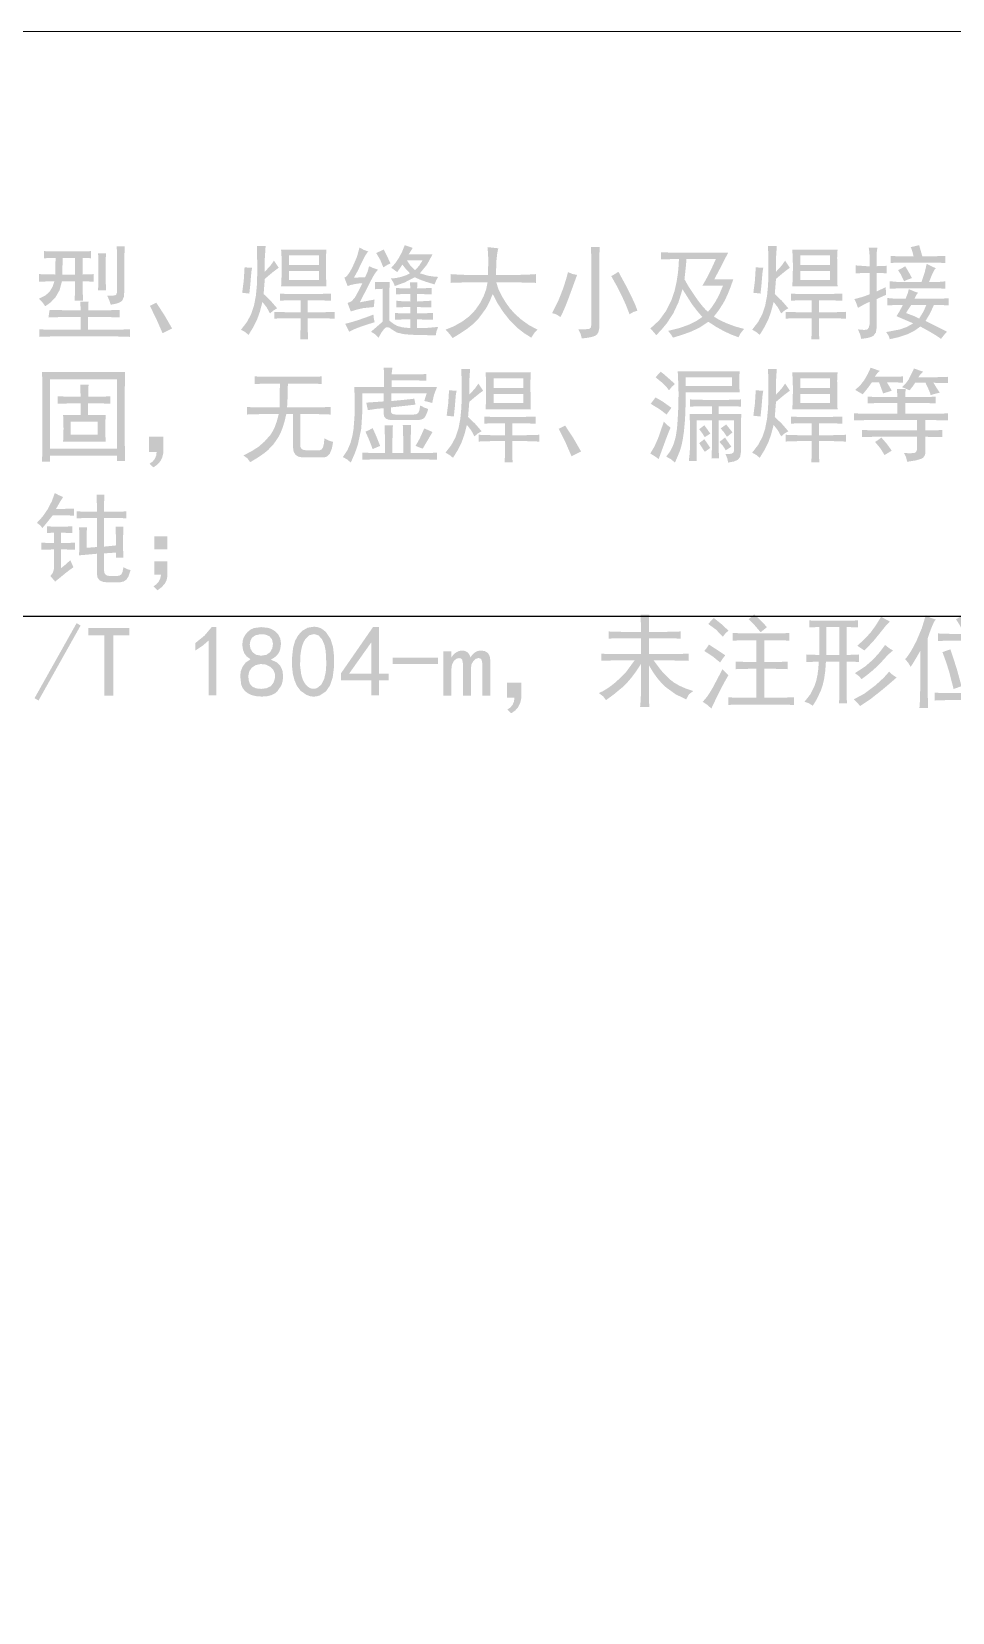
# Model space of a CAD drawing. Header units: millimetres. Extents: x 3 to 591, y 5 to 205.
# Drawn here: x 476.51 to 502.71, y 159.83 to 204.82 of the extents above; entities that cross this region are included whole.
import ezdxf

# ---------------------------------------------------------------- set-up
doc = ezdxf.new("R2010")
doc.units = ezdxf.units.MM
picture_1 = doc.add_image_def('image4.jpg', size_in_pixel=(888, 978))

msp = doc.modelspace()

# ---------------------------------------------------------------- hatches: boundary and pattern name
h = msp.add_hatch(color=7)
h.paths.add_polyline_path([(477.733419, 197.163345), (477.741618, 197.391892), (477.744443, 197.581166), (477.744443, 197.716765), (477.371822, 197.716765), (477.303953, 197.462448), (477.191023, 197.264768), (477.049705, 197.115113), (476.897225, 197.005146), (476.823569, 197.109257), (476.716427, 197.219569), (476.901153, 197.311415), (477.026761, 197.428479), (477.107307, 197.565387), (477.156848, 197.716765), (476.716427, 197.705741), (476.716427, 197.920163), (477.179448, 197.909139), (477.191023, 198.383735), (476.86305, 198.37216), (476.86305, 198.575558), (477.035374, 198.567152), (477.236223, 198.564534), (477.903193, 198.564534), (478.038723, 198.567152), (478.196991, 198.575558), (478.196991, 198.37216), (478.064217, 198.380842), (477.959969, 198.383735), (477.959969, 197.909139), (478.276366, 197.920163), (478.276366, 197.705741), (477.959969, 197.716765), (477.959969, 197.570142), (477.970993, 197.163345)])
h.paths.add_polyline_path([(477.903193, 196.892147), (477.900368, 196.999289), (477.892169, 197.140745), (478.129192, 197.140745), (478.120786, 196.999289), (478.118167, 196.892147), (478.603788, 196.892147), (478.818349, 196.894765), (479.010585, 196.903171), (479.010585, 196.688748), (478.603788, 196.699773), (478.118167, 196.699773), (478.118167, 196.338176), (478.931761, 196.338176), (479.304383, 196.3492), (479.304383, 196.134777), (478.942785, 196.145801), (477.111648, 196.145801), (476.908181, 196.143183), (476.727451, 196.134777), (476.727451, 196.3492), (476.908181, 196.341), (477.111648, 196.338176), (477.903193, 196.338176), (477.903193, 196.699773), (477.462221, 196.699773), (476.987625, 196.688748), (477.021249, 196.903171), (477.462221, 196.892147)])
h.paths.add_polyline_path([(479.157759, 198.711157), (479.146184, 198.315936), (479.146184, 197.445567), (479.136331, 197.273174), (479.083896, 197.162794), (479.036156, 197.126), (478.966557, 197.094994), (478.87515, 197.069776), (478.761987, 197.050346), (478.71975, 197.171475), (478.660563, 197.309968), (478.761117, 197.307066), (478.837021, 197.309899), (478.888224, 197.318417), (478.914673, 197.332568), (478.935757, 197.39203), (478.942785, 197.502342), (478.942785, 198.315936), (478.931761, 198.711157)])
h.paths.add_polyline_path([(478.626388, 198.507759), (478.617982, 198.352385), (478.615363, 198.157737), (478.615363, 197.807164), (478.626388, 197.457143), (478.40039, 197.457143), (478.411965, 197.807164), (478.411965, 198.157737), (478.409071, 198.352385), (478.40039, 198.507759)])
h.paths.add_polyline_path([(477.744443, 197.909139), (477.744443, 198.383735), (477.394422, 198.383735), (477.389357, 198.23098), (477.38574, 198.100962), (477.38357, 197.993682), (477.382846, 197.909139)])
h = msp.add_hatch(color=7)
h.paths.add_polyline_path([(483.609058, 197.570142), (483.614441, 197.655718), (483.619049, 197.766099), (483.622933, 197.901284), (483.626145, 198.061274), (483.624423, 198.373469), (483.609058, 198.620758), (484.897799, 198.620758), (484.886775, 198.39476), (484.887412, 198.127084), (484.889393, 197.900388), (484.892821, 197.714724), (484.897799, 197.570142)])
h.paths.add_polyline_path([(484.366979, 196.666149), (484.366979, 196.53055), (484.369597, 196.27892), (484.378003, 196.066978), (484.152005, 196.066978), (484.160686, 196.259145), (484.16358, 196.496374), (484.16358, 196.666149), (483.767808, 196.666149), (483.417235, 196.654573), (483.417235, 196.846947), (483.767808, 196.835372), (484.16358, 196.835372), (484.16358, 197.174369), (483.914982, 197.174369), (483.72247, 197.171544), (483.575434, 197.163345), (483.575434, 197.366743), (483.719576, 197.358062), (483.903407, 197.355168), (484.683376, 197.355168), (485.033398, 197.366743), (485.033398, 197.163345), (484.694401, 197.174369), (484.366979, 197.174369), (484.366979, 196.835372), (484.728576, 196.835372), (484.948511, 196.838266), (485.135373, 196.846947), (485.135373, 196.654573), (484.971317, 196.657467), (484.773776, 196.666149)])
h.paths.add_polyline_path([(483.541258, 198.100962), (483.465707, 198.047107), (483.374653, 197.976456), (483.268097, 197.888959), (483.146037, 197.784564), (483.111862, 197.355168), (483.315329, 197.157557), (483.496059, 196.948371), (483.388572, 196.883534), (483.29266, 196.801748), (483.199505, 196.973727), (483.078237, 197.129169), (483.006028, 196.850944), (482.925551, 196.626461), (482.822198, 196.418653), (482.682465, 196.191001), (482.583522, 196.27327), (482.468042, 196.338176), (482.635887, 196.555768), (482.755776, 196.779148), (482.837632, 197.023405), (482.891375, 197.304456), (482.921141, 197.616582), (482.931063, 197.954339), (482.928238, 198.327167), (482.920039, 198.722733), (483.168637, 198.722733), (483.146037, 198.37216), (483.146037, 197.987963), (483.306854, 198.163111), (483.405659, 198.30436)])
h.paths.add_polyline_path([(484.683376, 198.180337), (484.683376, 198.451535), (483.835607, 198.451535), (483.835607, 198.180337)])
h.paths.add_polyline_path([(484.683376, 197.75094), (484.683376, 198.010563), (483.835607, 198.010563), (483.835607, 197.75094)])
h.paths.add_polyline_path([(482.78444, 198.100962), (482.764458, 197.994991), (482.750264, 197.835276), (482.733246, 197.624781), (482.705065, 197.366743), (482.501666, 197.389343), (482.546728, 197.739571), (482.569466, 198.112537)])
h = msp.add_hatch(color=7)
h.paths.add_polyline_path([(486.689091, 196.598349), (486.801883, 196.508983), (486.915089, 196.445662), (487.064606, 196.404597), (487.28771, 196.383375), (487.28771, 196.631973), (487.047656, 196.629148), (486.847289, 196.620949), (486.847289, 196.812772), (487.047656, 196.804366), (487.28771, 196.801748), (487.28771, 196.982546), (487.07563, 196.979652), (486.892489, 196.970971), (486.892489, 197.163345), (487.07563, 197.146257), (487.28771, 197.140745), (487.28771, 197.355168), (487.067362, 197.352343), (486.880914, 197.344143), (486.880914, 197.524942), (487.067362, 197.51626), (487.28771, 197.513366), (487.276686, 197.683141), (487.491109, 197.683141), (487.480085, 197.513366), (487.897906, 197.524942), (487.897906, 197.344143), (487.480085, 197.355168), (487.480085, 197.140745), (487.886881, 197.163345), (487.886881, 196.970971), (487.480085, 196.982546), (487.480085, 196.801748), (487.932081, 196.812772), (487.932081, 196.620949), (487.480085, 196.631973), (487.480085, 196.383375), (487.79345, 196.391781), (488.078704, 196.417551), (488.033643, 196.296076), (488.010905, 196.179977), (487.530796, 196.185489), (487.297632, 196.195411), (487.084312, 196.213601), (486.900482, 196.259145), (486.756339, 196.349751), (486.696722, 196.392953), (486.641962, 196.410109), (486.592163, 196.401221), (486.547428, 196.366287), (486.46385, 196.254942), (486.383166, 196.112177), (486.278642, 196.211051), (486.168743, 196.2814), (486.496165, 196.564174), (486.496165, 197.502342), (486.281743, 197.490767), (486.281743, 197.694165), (486.700115, 197.694165), (486.689091, 197.377768)])
h.paths.add_polyline_path([(486.915089, 197.976939), (486.745315, 198.100962), (486.862586, 198.235183), (486.965801, 198.389248), (487.054684, 198.560055), (487.129512, 198.745333), (487.35551, 198.665958), (487.242511, 198.485159), (487.920506, 198.485159), (487.762307, 198.191361), (487.558908, 197.942763), (487.790419, 197.874964), (487.916165, 197.855051), (488.078704, 197.84134), (488.025099, 197.747909), (487.977281, 197.626366), (487.739707, 197.699677), (487.590052, 197.751905), (487.412285, 197.829764), (487.124, 197.68259), (486.847289, 197.581166), (486.796371, 197.696921), (486.73429, 197.79614), (486.885117, 197.80868), (487.044625, 197.846852), (487.184633, 197.896048), (487.276686, 197.942763), (487.155143, 198.072643), (487.061712, 198.191361)])
h.paths.add_polyline_path([(485.411374, 197.81874), (485.459958, 197.84686), (485.515622, 197.908932), (485.578418, 198.005007), (485.648396, 198.135137), (485.770008, 198.417497), (485.84077, 198.677533), (485.965069, 198.609458), (486.089368, 198.564534), (486.047614, 198.514218), (486.001725, 198.442715), (485.951702, 198.350128), (485.897546, 198.236561), (485.787165, 198.0076), (485.682572, 197.81874), (485.869089, 197.826939), (485.998969, 197.829764), (486.072212, 197.993544), (486.111968, 198.146162), (486.222005, 198.098137), (486.372142, 198.044738), (486.335365, 198.01145), (486.292905, 197.957026), (486.244863, 197.881415), (486.191343, 197.784564), (486.127678, 197.662298), (486.049957, 197.510473), (485.958179, 197.329088), (485.852346, 197.118145), (485.899492, 197.127128), (485.984775, 197.143294), (486.108299, 197.166592), (486.270167, 197.196969), (486.247567, 196.982546), (485.953769, 196.953883), (485.784133, 196.915849), (485.592172, 196.857972), (485.501773, 197.095545), (485.62304, 197.154525), (485.716196, 197.264768), (485.806802, 197.431442), (485.920145, 197.660541), (485.828023, 197.654822), (485.710684, 197.637941), (485.593619, 197.612241), (485.501773, 197.581166)])
h.paths.add_polyline_path([(486.270167, 196.553149), (485.874394, 196.422511), (485.685052, 196.350509), (485.546973, 196.2814), (485.433973, 196.50795), (485.603403, 196.54998), (485.795571, 196.609373), (486.007375, 196.682685), (486.236543, 196.767572), (486.250254, 196.646098)])
h.paths.add_polyline_path([(486.530341, 198.620758), (486.593265, 198.494357), (486.646371, 198.386354), (486.689556, 198.296747), (486.722715, 198.225537), (486.626321, 198.179992), (486.518765, 198.112537), (486.434016, 198.32131), (486.315367, 198.519334)])
h.paths.add_polyline_path([(487.423309, 198.033162), (487.539065, 198.16008), (487.638283, 198.315936), (487.186287, 198.315936), (487.279373, 198.177443)])
h = msp.add_hatch(color=7)
h.dxf.hatch_style = 2
h.paths.add_polyline_path([(489.496823, 197.897564), (489.501483, 198.079034), (489.50392, 198.228155), (489.504187, 198.344823), (489.502335, 198.428935), (489.485799, 198.688557), (489.790621, 198.654933), (489.760924, 198.516372), (489.739909, 198.32696), (489.722821, 197.897564), (490.299393, 197.897564), (490.592846, 197.903076), (490.864388, 197.920163), (490.864388, 197.671565), (490.400816, 197.683141), (489.734397, 197.683141), (489.79634, 197.489251), (489.892596, 197.29288), (490.006697, 197.106501), (490.124106, 196.942859), (490.265079, 196.785762), (490.451528, 196.620398), (490.670636, 196.465024), (490.909588, 196.338176), (490.818982, 196.247914), (490.728789, 196.112177), (490.5267, 196.239439), (490.327505, 196.394399), (490.129412, 196.59077), (489.931732, 196.840884), (489.758099, 197.107948), (489.632422, 197.355168), (489.538922, 197.127722), (489.440048, 196.942859), (489.219562, 196.643549), (489.083825, 196.507674), (488.914189, 196.3718), (488.714924, 196.236201), (488.490855, 196.100602), (488.39453, 196.227864), (488.287457, 196.338176), (488.522964, 196.434225), (488.75599, 196.564174), (488.966416, 196.720995), (489.134675, 196.897659), (489.267518, 197.088173), (489.372249, 197.287368), (489.445767, 197.487942), (489.485799, 197.683141), (488.863477, 197.683141), (488.62046, 197.680247), (488.43408, 197.671565), (488.43408, 197.920163), (488.62046, 197.908863), (488.863477, 197.897564)])
h = msp.add_hatch(color=7)
h.paths.add_polyline_path([(492.677729, 198.688557), (492.669322, 198.501971), (492.666704, 198.259161), (492.666704, 196.44015), (492.65959, 196.342585), (492.638317, 196.264864), (492.602987, 196.206986), (492.553705, 196.168952), (492.487154, 196.142907), (492.400812, 196.120997), (492.294729, 196.10322), (492.168957, 196.089577), (492.132025, 196.222282), (492.066982, 196.3492), (492.17943, 196.349923), (492.268727, 196.352094), (492.334873, 196.355711), (492.377867, 196.360775), (492.424996, 196.400463), (492.440706, 196.496374), (492.440706, 198.259161), (492.42913, 198.688557)])
h.paths.add_polyline_path([(492.033358, 197.897564), (491.922839, 197.593706), (491.795784, 197.247681), (491.730069, 197.075719), (491.668591, 196.927011), (491.611454, 196.801661), (491.558761, 196.699773), (491.442662, 196.773015), (491.321188, 196.812772), (491.493511, 197.150253), (491.626561, 197.485254), (491.677919, 197.640913), (491.71951, 197.774711), (491.751282, 197.886703), (491.773184, 197.976939), (491.905958, 197.923195)])
h.paths.add_polyline_path([(493.2091, 197.987963), (493.412292, 197.613627), (493.570422, 197.304249), (493.68349, 197.05988), (493.751496, 196.880571), (493.63829, 196.843709), (493.525498, 196.779148), (493.429164, 197.028952), (493.310455, 197.293018), (493.169318, 197.571347), (493.005702, 197.863939), (493.101613, 197.917269)])
h = msp.add_hatch(color=7)
h.paths.add_polyline_path([(496.33323, 198.530359), (496.255509, 198.382082), (496.157944, 198.185849), (495.938009, 197.77354), (496.480405, 197.77354), (496.402881, 197.556818), (496.329027, 197.370533), (496.25879, 197.214737), (496.192119, 197.089482), (496.060516, 196.884912), (495.926433, 196.711348), (496.080222, 196.617848), (496.293543, 196.518974), (496.537938, 196.428506), (496.785227, 196.360775), (496.683596, 196.23372), (496.627028, 196.123202), (496.416489, 196.201638), (496.203212, 196.301313), (495.987144, 196.422176), (495.768234, 196.564174), (495.529352, 196.404528), (495.287575, 196.287464), (495.034636, 196.195686), (494.762267, 196.112177), (494.716791, 196.188245), (494.626668, 196.304), (494.928665, 196.379637), (495.191388, 196.470881), (495.414837, 196.577627), (495.599011, 196.699773), (495.443431, 196.879193), (495.293638, 197.078458), (495.033465, 197.490767), (494.920465, 197.123657), (494.767779, 196.795684), (494.580917, 196.513462), (494.456824, 196.364909), (494.28767, 196.179977), (494.216632, 196.267689), (494.117896, 196.372351), (494.372213, 196.606411), (494.569892, 196.880571), (494.714104, 197.167134), (494.807466, 197.440055), (494.865344, 197.699746), (494.903378, 197.948275), (494.924462, 198.170002), (494.93149, 198.34956), (494.795891, 198.34956), (494.423269, 198.338536), (494.423269, 198.541934), (494.795891, 198.530359)])
h.paths.add_polyline_path([(495.089688, 197.77354), (495.219844, 197.544579), (495.406637, 197.264768), (495.509163, 197.124217), (495.601767, 197.007695), (495.68445, 196.915255), (495.75721, 196.846947), (495.861321, 196.969317), (495.971633, 197.134682), (496.0816, 197.342628), (496.186607, 197.592741), (495.599011, 197.592741), (495.680522, 197.729581), (495.768234, 197.892051), (495.86704, 198.093934), (495.983208, 198.34956), (495.146464, 198.34956), (495.138523, 198.245682), (495.126344, 198.115087), (495.110032, 197.957724)])
h = msp.add_hatch(color=7)
h.paths.add_polyline_path([(498.157595, 197.570142), (498.162978, 197.655718), (498.167585, 197.766099), (498.17147, 197.901284), (498.174682, 198.061274), (498.17296, 198.373469), (498.157595, 198.620758), (499.446336, 198.620758), (499.435312, 198.39476), (499.435949, 198.127084), (499.43793, 197.900388), (499.441358, 197.714724), (499.446336, 197.570142)])
h.paths.add_polyline_path([(498.915516, 196.666149), (498.915516, 196.53055), (498.918134, 196.27892), (498.92654, 196.066978), (498.700542, 196.066978), (498.709223, 196.259145), (498.712117, 196.496374), (498.712117, 196.666149), (498.316345, 196.666149), (497.965772, 196.654573), (497.965772, 196.846947), (498.316345, 196.835372), (498.712117, 196.835372), (498.712117, 197.174369), (498.463519, 197.174369), (498.271007, 197.171544), (498.123971, 197.163345), (498.123971, 197.366743), (498.268113, 197.358062), (498.451944, 197.355168), (499.231913, 197.355168), (499.581935, 197.366743), (499.581935, 197.163345), (499.242938, 197.174369), (498.915516, 197.174369), (498.915516, 196.835372), (499.277113, 196.835372), (499.497048, 196.838266), (499.68391, 196.846947), (499.68391, 196.654573), (499.519854, 196.657467), (499.322313, 196.666149)])
h.paths.add_polyline_path([(498.089795, 198.100962), (498.014244, 198.047107), (497.92319, 197.976456), (497.816634, 197.888959), (497.694574, 197.784564), (497.660398, 197.355168), (497.863866, 197.157557), (498.044596, 196.948371), (497.937109, 196.883534), (497.841197, 196.801748), (497.748042, 196.973727), (497.626774, 197.129169), (497.554565, 196.850944), (497.474088, 196.626461), (497.370735, 196.418653), (497.231002, 196.191001), (497.132059, 196.27327), (497.016579, 196.338176), (497.184424, 196.555768), (497.304313, 196.779148), (497.386169, 197.023405), (497.439912, 197.304456), (497.469678, 197.616582), (497.4796, 197.954339), (497.476775, 198.327167), (497.468576, 198.722733), (497.717174, 198.722733), (497.694574, 198.37216), (497.694574, 197.987963), (497.855391, 198.163111), (497.954196, 198.30436)])
h.paths.add_polyline_path([(499.231913, 198.180337), (499.231913, 198.451535), (498.384144, 198.451535), (498.384144, 198.180337)])
h.paths.add_polyline_path([(499.231913, 197.75094), (499.231913, 198.010563), (498.384144, 198.010563), (498.384144, 197.75094)])
h.paths.add_polyline_path([(497.332977, 198.100962), (497.312995, 197.994991), (497.298801, 197.835276), (497.281782, 197.624781), (497.253602, 197.366743), (497.050203, 197.389343), (497.095265, 197.739571), (497.118003, 198.112537)])
h = msp.add_hatch(color=7)
h.paths.add_polyline_path([(501.734824, 197.389343), (501.692105, 197.329674), (501.632849, 197.219569), (502.356043, 197.219569), (502.519823, 197.22825), (502.604641, 197.231144), (502.604641, 197.027746), (502.508592, 197.035945), (502.378643, 197.03877), (502.18682, 197.03877), (502.076302, 196.795822), (501.949246, 196.586774), (502.277082, 196.425612), (502.559442, 196.2814), (502.536179, 196.256286), (502.500255, 196.214014), (502.451619, 196.154586), (502.390219, 196.078002), (502.285617, 196.150762), (502.152852, 196.233445), (501.991871, 196.326049), (501.802623, 196.428575), (501.631402, 196.305723), (501.434963, 196.208089), (501.204624, 196.130505), (500.931703, 196.066978), (500.900628, 196.163302), (500.830279, 196.270376), (501.214477, 196.344239), (501.412432, 196.41321), (501.599225, 196.518974), (501.531115, 196.54843), (501.429313, 196.592148), (501.293817, 196.650129), (501.124628, 196.722373), (501.203659, 196.852253), (501.305427, 197.03877), (501.124628, 197.03877), (500.968634, 197.035945), (500.863904, 197.027746), (500.863904, 197.242169), (500.954303, 197.230869), (501.112502, 197.219569), (501.384251, 197.219569), (501.4464, 197.38328), (501.47465, 197.490767), (501.635743, 197.425792)])
h.paths.add_polyline_path([(500.355683, 198.146162), (500.355683, 198.485159), (500.349964, 198.567083), (500.333083, 198.677533), (500.581681, 198.677533), (500.564594, 198.567083), (500.559082, 198.485159), (500.559082, 198.146162), (500.68593, 198.149055), (500.841304, 198.157737), (500.841304, 197.942763), (500.68593, 197.951445), (500.559082, 197.954339), (500.559082, 197.422967), (500.652099, 197.470992), (500.818704, 197.547542), (500.821598, 197.420211), (500.830279, 197.332568), (500.660781, 197.256087), (500.559082, 197.208544), (500.559082, 196.394951), (500.536413, 196.258938), (500.468682, 196.168401), (500.412665, 196.137378), (500.335564, 196.112039), (500.237379, 196.092282), (500.118109, 196.078002), (500.095441, 196.185489), (500.02771, 196.3492), (500.129306, 196.336806), (500.208371, 196.332732), (500.264905, 196.33703), (500.298908, 196.349751), (500.335564, 196.400187), (500.355683, 196.48535), (500.355683, 197.129169), (500.301104, 197.105906), (500.228283, 197.069983), (500.137169, 197.021347), (500.02771, 196.959946), (499.974104, 197.10657), (499.926286, 197.208544), (500.174678, 197.276344), (500.355683, 197.344143), (500.355683, 197.954339), (500.276308, 197.954339), (499.959911, 197.942763), (499.959911, 198.168761), (500.276308, 198.146162)])
h.paths.add_polyline_path([(501.983422, 198.213961), (502.144239, 198.132106), (502.243044, 198.089938), (502.20563, 198.043834), (502.161189, 197.962538), (502.109719, 197.845999), (502.051221, 197.694165), (502.27722, 197.694165), (502.426737, 197.705465), (502.514242, 197.716765), (502.514242, 197.502342), (502.421087, 197.510541), (502.299819, 197.513366), (501.192428, 197.513366), (501.087077, 197.510541), (500.931703, 197.502342), (500.931703, 197.716765), (501.075984, 197.705465), (501.169828, 197.694165), (501.836247, 197.694165), (501.929265, 197.976594)])
h.paths.add_polyline_path([(501.610249, 198.428935), (501.567737, 198.589752), (501.531425, 198.688557), (501.669574, 198.719632), (501.768448, 198.745333), (501.858847, 198.428935), (502.243044, 198.428935), (502.389805, 198.437134), (502.514242, 198.439959), (502.514242, 198.236561), (502.25462, 198.248136), (501.260227, 198.248136), (501.092796, 198.245243), (500.954303, 198.236561), (500.954303, 198.439959), (501.078602, 198.431553), (501.226052, 198.428935)])
h.paths.add_polyline_path([(501.395826, 196.812772), (501.618724, 196.727885), (501.768448, 196.654573), (501.892885, 196.85804), (501.971846, 197.03877), (501.54245, 197.03877), (501.454875, 196.908821)])
h.paths.add_polyline_path([(501.373227, 198.146162), (501.488982, 197.948138), (501.565049, 197.807164), (501.417944, 197.756384), (501.339051, 197.716765), (501.251339, 197.903282), (501.169828, 198.033162), (501.282689, 198.089662)])
h = msp.add_hatch(color=7)
h.dxf.hatch_style = 2
h.paths.add_polyline_path([(480.23633, 196.236201), (480.055324, 196.65161), (479.874732, 197.01617), (480.055531, 197.10657), (480.281322, 196.764678), (480.507527, 196.372351)])
h = msp.add_hatch(color=7)
h.paths.add_polyline_path([(479.168784, 195.132715), (479.157759, 194.488344), (479.157759, 193.279529), (479.168784, 192.600983), (478.942785, 192.600983), (478.942785, 192.748158), (477.032824, 192.748158), (477.032824, 192.578383), (476.806826, 192.578383), (476.81785, 193.290553), (476.81785, 194.488344), (476.806826, 195.132715)])
h.paths.add_polyline_path([(478.942785, 192.951556), (478.942785, 194.929316), (477.032824, 194.929316), (477.032824, 192.951556)])
h.paths.add_polyline_path([(478.750962, 194.228722), (478.689244, 194.233467), (478.606544, 194.236921), (478.502761, 194.239031), (478.37779, 194.239746), (478.118167, 194.239746), (478.118167, 193.912324), (478.615363, 193.912324), (478.603788, 193.528127), (478.615363, 193.154955), (477.405446, 193.154955), (477.417021, 193.516552), (477.405446, 193.912324), (477.903193, 193.912324), (477.903193, 194.239746), (477.608844, 194.239746), (477.467527, 194.236921), (477.247247, 194.228722), (477.247247, 194.443145), (477.467527, 194.434739), (477.608844, 194.43212), (477.903193, 194.43212), (477.892169, 194.771118), (478.129192, 194.771118), (478.120786, 194.590043), (478.118167, 194.43212), (478.366765, 194.43212), (478.575607, 194.434739), (478.750962, 194.443145)])
h.paths.add_polyline_path([(478.389365, 193.347329), (478.389365, 193.71995), (477.62042, 193.71995), (477.62042, 193.347329)])
h = msp.add_hatch(color=7)
h.dxf.hatch_style = 2
h.paths.add_polyline_path([(484.332803, 194.997116), (484.558871, 194.999734), (484.7622, 195.00814), (484.7622, 194.793718), (484.570033, 194.801917), (484.332803, 194.804742), (483.801983, 194.804742), (483.796264, 194.448795), (483.779383, 194.126747), (484.649201, 194.126747), (485.022374, 194.138323), (485.022374, 193.923349), (484.660776, 193.934924), (484.152005, 193.934924), (484.152005, 193.053531), (484.162564, 192.989142), (484.194311, 192.94315), (484.247348, 192.915555), (484.321779, 192.906356), (484.705976, 192.906356), (484.76096, 192.927544), (484.801888, 192.991106), (484.828759, 193.097042), (484.841575, 193.245354), (484.960086, 193.18596), (485.090173, 193.14393), (485.052544, 192.951082), (484.996673, 192.81327), (484.922509, 192.730545), (484.83, 192.702958), (484.20878, 192.702958), (484.094877, 192.725609), (484.013581, 192.782057), (483.964841, 192.872405), (483.948606, 192.996756), (483.948606, 193.934924), (483.756783, 193.934924), (483.708914, 193.733076), (483.656187, 193.557479), (483.598499, 193.408135), (483.535746, 193.285041), (483.395531, 193.081298), (483.235885, 192.911869), (483.140585, 192.833234), (483.024149, 192.749536), (482.886526, 192.660876), (482.727665, 192.567359), (482.651597, 192.677326), (482.535842, 192.759182), (482.781477, 192.885066), (482.976263, 193.013843), (483.141558, 193.159295), (483.298172, 193.335753), (483.370416, 193.445187), (483.435012, 193.581595), (483.491959, 193.744875), (483.541258, 193.934924), (483.044062, 193.934924), (482.800976, 193.93203), (482.637265, 193.923349), (482.637265, 194.138323), (482.800976, 194.129641), (483.044062, 194.126747), (483.563858, 194.126747), (483.575434, 194.804742), (483.27006, 194.804742), (482.852239, 194.793718), (482.852239, 195.00814), (483.27006, 194.997116)])
h = msp.add_hatch(color=7)
h.paths.add_polyline_path([(486.77949, 195.256738), (486.762402, 195.146771), (486.75689, 195.064915), (487.37811, 195.064915), (487.54754, 195.067534), (487.739707, 195.07594), (487.739707, 194.884117), (487.54754, 194.892316), (487.37811, 194.895141), (486.75689, 194.895141), (486.75689, 194.703318), (488.04508, 194.703318), (487.960193, 194.482832), (487.909481, 194.251322), (487.785113, 194.287702), (487.683483, 194.307546), (487.751282, 194.52252), (486.745315, 194.52252), (486.745315, 194.307546), (486.968565, 194.328526), (487.15218, 194.34682), (487.296211, 194.362426), (487.40071, 194.375345), (487.434885, 194.206122), (487.318828, 194.192479), (487.163342, 194.174703), (486.968479, 194.152792), (486.73429, 194.126747), (486.73429, 194.025323), (486.742765, 193.980554), (486.76819, 193.948705), (486.810565, 193.92967), (486.869889, 193.923349), (487.37811, 193.923349), (487.455762, 193.93327), (487.508197, 193.963036), (487.543474, 194.037932), (487.570484, 194.183522), (487.677489, 194.12406), (487.796482, 194.081547), (487.762178, 193.975292), (487.727098, 193.89379), (487.691295, 193.836989), (487.65482, 193.804837), (487.577098, 193.775072), (487.491109, 193.76515), (486.77949, 193.76515), (486.670332, 193.775709), (486.59249, 193.807456), (486.545861, 193.860493), (486.530341, 193.934924), (486.530341, 194.104147), (486.315504, 194.084303), (486.078344, 194.047923), (486.033144, 194.262346), (486.530341, 194.296521), (486.530341, 194.52252), (485.920145, 194.52252), (485.920145, 193.991148), (485.891482, 193.528127), (485.795571, 193.070067), (485.710821, 192.825741), (485.592172, 192.555784), (485.496123, 192.640671), (485.366174, 192.713982), (485.493505, 192.902291), (485.581148, 193.104243), (485.63751, 193.310122), (485.671547, 193.51104), (485.699659, 193.889724), (485.705171, 194.273922), (485.694147, 194.703318), (486.541365, 194.703318), (486.541365, 194.895141), (486.53854, 195.064571), (486.530341, 195.256738)])
h.paths.add_polyline_path([(486.790514, 193.618527), (486.77949, 193.245354), (486.77949, 192.826981), (487.084312, 192.826981), (487.084312, 193.279529), (487.073288, 193.629551), (487.31031, 193.629551), (487.299286, 193.279529), (487.299286, 192.826981), (487.671907, 192.826981), (487.844231, 192.829875), (488.04508, 192.838557), (488.04508, 192.635159), (487.844231, 192.643565), (487.671907, 192.646183), (486.326942, 192.646183), (486.111968, 192.643565), (485.920145, 192.635159), (485.920145, 192.838557), (486.326942, 192.826981), (486.563965, 192.826981), (486.563965, 193.290553), (486.55294, 193.618527)])
h.paths.add_polyline_path([(487.920506, 193.426152), (487.838237, 193.290485), (487.773331, 193.177554), (487.638283, 192.951556), (487.434885, 193.030931), (487.512262, 193.161983), (487.564421, 193.262441), (487.61403, 193.3711), (487.683483, 193.528127)])
h.paths.add_polyline_path([(486.213943, 193.539152), (486.276024, 193.402175), (486.326942, 193.285041), (486.37476, 193.167701), (486.428366, 193.030931), (486.213943, 192.940532), (486.172671, 193.051808), (486.14008, 193.137867), (486.121391, 193.184178), (486.093503, 193.249557), (486.056519, 193.334056), (486.010545, 193.437728), (486.123406, 193.485546)])
h = msp.add_hatch(color=7)
h.paths.add_polyline_path([(489.428473, 194.070523), (489.433855, 194.156099), (489.438463, 194.26648), (489.442348, 194.401666), (489.44556, 194.561656), (489.443838, 194.87385), (489.428473, 195.121139), (490.717214, 195.121139), (490.70619, 194.895141), (490.706827, 194.627466), (490.708808, 194.40077), (490.712236, 194.215105), (490.717214, 194.070523)])
h.paths.add_polyline_path([(490.186394, 193.16653), (490.186394, 193.030931), (490.189012, 192.779301), (490.197418, 192.567359), (489.97142, 192.567359), (489.980101, 192.759526), (489.982995, 192.996756), (489.982995, 193.16653), (489.587223, 193.16653), (489.23665, 193.154955), (489.23665, 193.347329), (489.587223, 193.335753), (489.982995, 193.335753), (489.982995, 193.674751), (489.734397, 193.674751), (489.541885, 193.671926), (489.394848, 193.663726), (489.394848, 193.867125), (489.538991, 193.858443), (489.722821, 193.855549), (490.502791, 193.855549), (490.852813, 193.867125), (490.852813, 193.663726), (490.513815, 193.674751), (490.186394, 193.674751), (490.186394, 193.335753), (490.547991, 193.335753), (490.767926, 193.338647), (490.954788, 193.347329), (490.954788, 193.154955), (490.790732, 193.157848), (490.59319, 193.16653)])
h.paths.add_polyline_path([(489.360673, 194.601343), (489.285122, 194.547488), (489.194068, 194.476838), (489.087511, 194.389341), (488.965452, 194.284946), (488.931276, 193.855549), (489.134744, 193.657938), (489.315473, 193.448752), (489.207986, 193.383916), (489.112075, 193.302129), (489.01892, 193.474108), (488.897652, 193.629551), (488.825443, 193.351325), (488.744966, 193.126843), (488.641613, 192.919034), (488.50188, 192.691382), (488.402936, 192.773651), (488.287457, 192.838557), (488.455302, 193.056149), (488.575191, 193.279529), (488.657047, 193.523786), (488.71079, 193.804837), (488.740556, 194.116963), (488.750478, 194.45472), (488.747653, 194.827548), (488.739453, 195.223114), (488.988052, 195.223114), (488.965452, 194.872541), (488.965452, 194.488344), (489.126269, 194.663493), (489.225074, 194.804742)])
h.paths.add_polyline_path([(490.502791, 194.680718), (490.502791, 194.951916), (489.655022, 194.951916), (489.655022, 194.680718)])
h.paths.add_polyline_path([(490.502791, 194.251322), (490.502791, 194.510944), (489.655022, 194.510944), (489.655022, 194.251322)])
h.paths.add_polyline_path([(488.603854, 194.601343), (488.583873, 194.495372), (488.569679, 194.335658), (488.55266, 194.125162), (488.524479, 193.867125), (488.321081, 193.889724), (488.366143, 194.239953), (488.38888, 194.612919)])
h = msp.add_hatch(color=7)
h.paths.add_polyline_path([(495.123864, 194.556144), (495.122426, 194.313893), (495.118145, 194.095672), (495.111074, 193.901533), (495.101264, 193.731526), (495.074254, 193.440415), (495.038977, 193.200154), (494.996464, 193.007918), (494.948577, 192.861157), (494.890562, 192.722733), (494.818491, 192.555784), (494.699773, 192.654933), (494.569892, 192.725558), (494.689851, 192.886788), (494.778803, 193.076131), (494.839643, 193.286557), (494.875266, 193.51104), (494.894765, 193.753781), (494.90889, 194.01926), (494.917572, 194.275093), (494.920465, 194.488344), (494.918881, 194.667765), (494.914402, 194.79923), (494.907374, 194.941926), (494.897866, 195.155315), (496.661203, 195.155315), (496.652522, 195.025159), (496.649628, 194.861517), (496.652522, 194.694568), (496.661203, 194.556144)])
h.paths.add_polyline_path([(495.858634, 192.680358), (495.870209, 192.951556), (495.870209, 193.754126), (495.440813, 193.754126), (495.440813, 192.600983), (495.214263, 192.600983), (495.239343, 192.830151), (495.247887, 193.041955), (495.247887, 193.561751), (495.236863, 193.934924), (495.870209, 193.934924), (495.870209, 194.160922), (495.621611, 194.160922), (495.247887, 194.149347), (495.247887, 194.352745), (495.621611, 194.341721), (496.33323, 194.341721), (496.497079, 194.344339), (496.694827, 194.352745), (496.694827, 194.149347), (496.50266, 194.158029), (496.33323, 194.160922), (496.062032, 194.160922), (496.062032, 193.934924), (496.706403, 193.934924), (496.694827, 193.584351), (496.694827, 192.849581), (496.673468, 192.716945), (496.60994, 192.635159), (496.498457, 192.587203), (496.33323, 192.555784), (496.307874, 192.680289), (496.254406, 192.804382), (496.367276, 192.799024), (496.446298, 192.816095), (496.491524, 192.855696), (496.503004, 192.917932), (496.503004, 193.754126), (496.062032, 193.754126), (496.062032, 192.963132), (496.073608, 192.680358)])
h.paths.add_polyline_path([(496.446229, 194.736942), (496.446229, 194.98554), (495.123864, 194.98554), (495.123864, 194.736942)])
h.paths.add_polyline_path([(494.694467, 193.550727), (494.672961, 193.504115), (494.643135, 193.432078), (494.604938, 193.334616), (494.558317, 193.21173), (494.35547, 192.657758), (494.250739, 192.731277), (494.117896, 192.815957), (494.235167, 193.013499), (494.338382, 193.245354), (494.502093, 193.71995), (494.600967, 193.621076)])
h.paths.add_polyline_path([(494.26507, 194.40952), (494.362291, 194.357017), (494.473981, 194.290458), (494.717067, 194.115723), (494.581468, 193.923349), (494.389094, 194.069972), (494.129471, 194.228722)])
h.paths.add_polyline_path([(494.411694, 195.143739), (494.500715, 195.0747), (494.60958, 194.980028), (494.818491, 194.793718), (494.730778, 194.71448), (494.649267, 194.612919), (494.579745, 194.705936), (494.485005, 194.804742), (494.26507, 194.98554), (494.346857, 195.070221)])
h.paths.add_polyline_path([(496.242831, 193.267954), (496.423629, 193.008331), (496.265431, 192.906356), (496.186193, 193.02783), (496.084632, 193.14393)])
h.paths.add_polyline_path([(496.277006, 193.641126), (496.457805, 193.415128), (496.299606, 193.290553), (496.209, 193.423396), (496.118807, 193.528127)])
h.paths.add_polyline_path([(495.655235, 193.222754), (495.82501, 192.974156), (495.666811, 192.861157), (495.508612, 193.109755)])
h.paths.add_polyline_path([(495.655235, 193.618527), (495.731441, 193.513796), (495.82501, 193.380953), (495.666811, 193.279529), (495.587505, 193.40369), (495.508612, 193.505527)])
h = msp.add_hatch(color=7)
h.paths.add_polyline_path([(498.157595, 194.070523), (498.162978, 194.156099), (498.167585, 194.26648), (498.17147, 194.401666), (498.174682, 194.561656), (498.17296, 194.87385), (498.157595, 195.121139), (499.446336, 195.121139), (499.435312, 194.895141), (499.435949, 194.627466), (499.43793, 194.40077), (499.441358, 194.215105), (499.446336, 194.070523)])
h.paths.add_polyline_path([(498.915516, 193.16653), (498.915516, 193.030931), (498.918134, 192.779301), (498.92654, 192.567359), (498.700542, 192.567359), (498.709223, 192.759526), (498.712117, 192.996756), (498.712117, 193.16653), (498.316345, 193.16653), (497.965772, 193.154955), (497.965772, 193.347329), (498.316345, 193.335753), (498.712117, 193.335753), (498.712117, 193.674751), (498.463519, 193.674751), (498.271007, 193.671926), (498.123971, 193.663726), (498.123971, 193.867125), (498.268113, 193.858443), (498.451944, 193.855549), (499.231913, 193.855549), (499.581935, 193.867125), (499.581935, 193.663726), (499.242938, 193.674751), (498.915516, 193.674751), (498.915516, 193.335753), (499.277113, 193.335753), (499.497048, 193.338647), (499.68391, 193.347329), (499.68391, 193.154955), (499.519854, 193.157848), (499.322313, 193.16653)])
h.paths.add_polyline_path([(498.089795, 194.601343), (498.014244, 194.547488), (497.92319, 194.476838), (497.816634, 194.389341), (497.694574, 194.284946), (497.660398, 193.855549), (497.863866, 193.657938), (498.044596, 193.448752), (497.937109, 193.383916), (497.841197, 193.302129), (497.748042, 193.474108), (497.626774, 193.629551), (497.554565, 193.351325), (497.474088, 193.126843), (497.370735, 192.919034), (497.231002, 192.691382), (497.132059, 192.773651), (497.016579, 192.838557), (497.184424, 193.056149), (497.304313, 193.279529), (497.386169, 193.523786), (497.439912, 193.804837), (497.469678, 194.116963), (497.4796, 194.45472), (497.476775, 194.827548), (497.468576, 195.223114), (497.717174, 195.223114), (497.694574, 194.872541), (497.694574, 194.488344), (497.855391, 194.663493), (497.954196, 194.804742)])
h.paths.add_polyline_path([(499.231913, 194.680718), (499.231913, 194.951916), (498.384144, 194.951916), (498.384144, 194.680718)])
h.paths.add_polyline_path([(499.231913, 194.251322), (499.231913, 194.510944), (498.384144, 194.510944), (498.384144, 194.251322)])
h.paths.add_polyline_path([(497.332977, 194.601343), (497.312995, 194.495372), (497.298801, 194.335658), (497.281782, 194.125162), (497.253602, 193.867125), (497.050203, 193.889724), (497.095265, 194.239953), (497.118003, 194.612919)])
h = msp.add_hatch(color=7)
h.paths.add_polyline_path([(501.147228, 194.420545), (501.144334, 194.516594), (501.135653, 194.646543), (501.384251, 194.646543), (501.375845, 194.516594), (501.373227, 194.420545), (501.847823, 194.420545), (502.030964, 194.423439), (502.243044, 194.43212), (502.243044, 194.239746), (502.039577, 194.248428), (501.858847, 194.251322), (501.373227, 194.251322), (501.373227, 193.945948), (502.18682, 193.945948), (502.378643, 193.948842), (502.593617, 193.957524), (502.593617, 193.754126), (502.18682, 193.76515), (501.949246, 193.76515), (501.949246, 193.471352), (502.209282, 193.474246), (502.423843, 193.482928), (502.423843, 193.279529), (501.949246, 193.290553), (501.949246, 192.917932), (501.946155, 192.825741), (501.925338, 192.752567), (501.886847, 192.69841), (501.830735, 192.66327), (501.665233, 192.616899), (501.42945, 192.578383), (501.395413, 192.70847), (501.339051, 192.826981), (501.505656, 192.821676), (501.621825, 192.827533), (501.661297, 192.841709), (501.689555, 192.872732), (501.706548, 192.920705), (501.712224, 192.985731), (501.712224, 193.290553), (500.524906, 193.290553), (500.355339, 193.287728), (500.140709, 193.279529), (500.140709, 193.482928), (500.570106, 193.471352), (501.712224, 193.471352), (501.712224, 193.76515), (500.310483, 193.76515), (500.137815, 193.762325), (499.914711, 193.754126), (499.914711, 193.957524), (500.137815, 193.948842), (500.310483, 193.945948), (501.147228, 193.945948), (501.147228, 194.251322), (500.694681, 194.251322), (500.516431, 194.248428), (500.298908, 194.239746), (500.298908, 194.43212), (500.43803, 194.427056), (500.550331, 194.423439), (500.635864, 194.421268), (500.694681, 194.420545)])
h.paths.add_polyline_path([(500.649481, 195.166339), (500.578787, 195.101365), (500.502306, 194.997116), (500.909103, 194.997116), (501.127109, 194.999734), (501.305427, 195.00814), (501.305427, 194.827342), (501.163696, 194.836023), (500.988478, 194.838917), (500.852879, 194.838917), (500.914891, 194.734186), (500.988478, 194.601343), (500.73988, 194.52252), (500.732766, 194.55064), (500.711493, 194.612712), (500.676163, 194.708787), (500.626881, 194.838917), (500.423483, 194.838917), (500.313033, 194.686368), (500.163309, 194.49992), (499.948886, 194.623943), (500.092753, 194.756648), (500.208509, 194.906717), (500.304489, 195.073253), (500.389307, 195.256738)])
h.paths.add_polyline_path([(501.49725, 194.612919), (501.282827, 194.703318), (501.387007, 194.804949), (501.47465, 194.929316), (501.621825, 195.234139), (501.881447, 195.143739), (501.802072, 195.06464), (501.745848, 194.98554), (502.20942, 194.98554), (502.262862, 194.986264), (502.344675, 194.988434), (502.454909, 194.992052), (502.593617, 194.997116), (502.593617, 194.816317), (502.175245, 194.827342), (502.282594, 194.655018), (502.356043, 194.545119), (502.211763, 194.510806), (502.096421, 194.47732), (502.078541, 194.537049), (502.048052, 194.61533), (502.004954, 194.712112), (501.949246, 194.827342), (501.655449, 194.827342), (501.587718, 194.728399)])
h.paths.add_polyline_path([(500.988478, 192.895332), (500.78508, 192.770757), (500.666017, 192.960031), (500.513882, 193.14393), (500.598287, 193.19726), (500.694681, 193.267954), (500.852535, 193.08433)])
h = msp.add_hatch(color=7)
h.dxf.hatch_style = 2
h.paths.add_polyline_path([(491.875159, 192.736582), (491.694154, 193.151992), (491.513562, 193.516552), (491.69436, 193.606951), (491.920152, 193.26506), (492.146357, 192.872732)])
h = msp.add_hatch(color=7)
h.dxf.hatch_style = 2
h.paths.add_polyline_path([(479.852132, 193.290553), (480.258929, 193.290553), (480.258929, 192.838557), (480.228234, 192.706369), (480.170873, 192.592577), (480.086847, 192.497182), (479.976156, 192.420185), (479.863157, 192.522159), (479.952144, 192.585825), (480.015706, 192.663546), (480.053843, 192.755323), (480.066555, 192.861157), (479.852132, 192.861157)])
h = msp.add_hatch(color=7)
h.paths.add_polyline_path([(478.366765, 191.1585), (478.366765, 191.316699), (478.363872, 191.44899), (478.35519, 191.644121), (478.581188, 191.644121), (478.572782, 191.443616), (478.570164, 191.316699), (478.570164, 191.1585), (478.942785, 191.1585), (479.092509, 191.161118), (479.202959, 191.169524), (479.202959, 190.966126), (479.100984, 190.974808), (478.954361, 190.977701), (478.570164, 190.977701), (478.570164, 190.164108), (478.909161, 190.197732), (478.909161, 190.42373), (478.897586, 190.729103), (479.123584, 190.729103), (479.118606, 190.653337), (479.115178, 190.550854), (479.113197, 190.421603), (479.11256, 190.265531), (479.113197, 190.112268), (479.115178, 189.991508), (479.118606, 189.903305), (479.123584, 189.84771), (478.909161, 189.84771), (478.909161, 189.994333), (478.570164, 189.971734), (478.570164, 189.486113), (478.580714, 189.41666), (478.612401, 189.36705), (478.665274, 189.337285), (478.739387, 189.327363), (478.931761, 189.327363), (479.002041, 189.337285), (479.055784, 189.36705), (479.095059, 189.439122), (479.123584, 189.576512), (479.242233, 189.516981), (479.326982, 189.497137), (479.267865, 189.320542), (479.202959, 189.220427), (479.123722, 189.170887), (479.02216, 189.146564), (478.671587, 189.146564), (478.53815, 189.161438), (478.442902, 189.206027), (478.385791, 189.280277), (478.366765, 189.384138), (478.366765, 189.960709), (477.857994, 189.91551), (477.866675, 190.09617), (477.869569, 190.322306), (477.866675, 190.550923), (477.857994, 190.717528), (478.083992, 190.717528), (478.072968, 190.457905), (478.072968, 190.129932), (478.366765, 190.152532), (478.366765, 190.977701), (478.129192, 190.977701), (477.942467, 190.974808), (477.789643, 190.966126), (477.789643, 191.169524), (477.942467, 191.161118), (478.129192, 191.1585)])
h.paths.add_polyline_path([(476.942425, 190.740128), (477.281423, 190.729103), (477.66562, 190.740128), (477.66562, 190.548305), (477.478895, 190.556504), (477.349222, 190.559329), (477.349222, 190.265531), (477.532363, 190.268425), (477.744443, 190.277107), (477.744443, 190.073708), (477.526989, 190.081908), (477.349222, 190.084733), (477.349222, 189.553912), (477.504251, 189.678074), (477.608844, 189.779911), (477.699244, 189.576512), (477.592997, 189.50258), (477.456158, 189.395162), (477.179448, 189.169164), (477.043849, 189.327363), (477.114473, 189.423757), (477.145824, 189.531313), (477.145824, 190.084733), (476.784226, 190.073708), (476.784226, 190.277107), (476.976187, 190.268425), (477.145824, 190.265531), (477.145824, 190.559329), (477.055286, 190.556504), (476.942425, 190.548305)])
h.paths.add_polyline_path([(476.81785, 190.694928), (476.75012, 190.771409), (476.659652, 190.842102), (476.820813, 191.017044), (476.965025, 191.226299), (477.083674, 191.454916), (477.168423, 191.68932), (477.272672, 191.632821), (477.405446, 191.576321), (477.309121, 191.423772), (477.202048, 191.237324), (477.360246, 191.237324), (477.498739, 191.240218), (477.710819, 191.248899), (477.710819, 191.045501), (477.504113, 191.0537), (477.360246, 191.056525), (477.111648, 191.056525), (476.93085, 190.830527)])
h = msp.add_hatch(color=7)
h.paths.add_polyline_path([(479.998756, 189.745735), (480.371928, 189.745735), (480.371928, 189.316339), (480.349914, 189.206983), (480.295447, 189.104603), (480.208528, 189.009148), (480.089155, 188.920566), (479.976156, 189.033565), (480.061525, 189.092485), (480.125811, 189.166753), (480.169012, 189.25642), (480.19113, 189.361538), (479.998756, 189.361538)])
h.paths.add_polyline_path([(479.998756, 190.457905), (480.371928, 190.457905), (480.371928, 190.084733), (479.998756, 190.084733)])
h = msp.add_hatch(color=7)
h.dxf.hatch_style = 2
h.paths.add_polyline_path([(493.85036, 187.737705), (493.84955, 187.895215), (493.84719, 188.028747), (493.843384, 188.138301), (493.838233, 188.223877), (494.087383, 188.223877), (494.082404, 188.142642), (494.078977, 188.034535), (494.076996, 187.899556), (494.076358, 187.737705), (494.573554, 187.737705), (494.980351, 187.749281), (494.980351, 187.545882), (494.573554, 187.556907), (494.076358, 187.556907), (494.076358, 187.10491), (494.742778, 187.10491), (495.20635, 187.116486), (495.20635, 186.913087), (494.754353, 186.924111), (494.211957, 186.924111), (494.425002, 186.640167), (494.65789, 186.398803), (494.79175, 186.294512), (494.95031, 186.202364), (495.133675, 186.122309), (495.341949, 186.054294), (495.217512, 185.960932), (495.13855, 185.81672), (494.842892, 185.957693), (494.567491, 186.155717), (494.437266, 186.279939), (494.312003, 186.426846), (494.1917, 186.596388), (494.076358, 186.788513), (494.076358, 185.997519), (494.087383, 185.601746), (493.827209, 185.601746), (493.844572, 185.791157), (493.85036, 185.997519), (493.85036, 186.822688), (493.71508, 186.615457), (493.581298, 186.435252), (493.449067, 186.282023), (493.318437, 186.155717), (493.072871, 185.952181), (492.855416, 185.79412), (492.781829, 185.895819), (492.652018, 185.997519), (492.754647, 186.042692), (492.870713, 186.110449), (493.000214, 186.20084), (493.143151, 186.313916), (493.424271, 186.590488), (493.66901, 186.924111), (493.104014, 186.924111), (492.883597, 186.921287), (492.719817, 186.913087), (492.719817, 187.116486), (492.905853, 187.107804), (493.126614, 187.10491), (493.85036, 187.10491), (493.85036, 187.556907), (493.375212, 187.556907), (493.129301, 187.554082), (492.93424, 187.545882), (492.93424, 187.749281), (493.123583, 187.740599), (493.352613, 187.737705)])
h = msp.add_hatch(color=7)
h.paths.add_polyline_path([(497.573661, 187.692506), (497.805103, 187.695399), (498.070857, 187.704081), (498.070857, 187.489107), (497.796352, 187.497789), (497.584685, 187.500683), (497.358687, 187.500683), (497.358687, 186.878912), (497.573661, 186.878912), (497.782503, 186.881806), (498.025658, 186.890487), (498.025658, 186.675513), (497.788291, 186.684195), (497.573661, 186.687089), (497.358687, 186.687089), (497.358687, 185.86192), (497.641461, 185.86192), (498.206456, 185.873495), (498.206456, 185.658521), (497.652485, 185.669546), (496.827867, 185.669546), (496.558874, 185.666927), (496.341144, 185.658521), (496.341144, 185.873495), (496.555704, 185.864814), (496.838891, 185.86192), (497.132689, 185.86192), (497.132689, 186.687089), (496.95189, 186.687089), (496.544542, 186.675513), (496.544542, 186.890487), (496.963466, 186.878912), (497.132689, 186.878912), (497.132689, 187.500683), (496.918266, 187.500683), (496.465718, 187.489107), (496.465718, 187.704081), (496.92929, 187.692506)])
h.paths.add_polyline_path([(496.341144, 186.50629), (496.209817, 186.27602), (496.064434, 185.992006), (495.994042, 185.848234), (495.935794, 185.727768), (495.889638, 185.630556), (495.855523, 185.556546), (495.736805, 185.661208), (495.606925, 185.748921), (495.671021, 185.815704), (495.739354, 185.902847), (495.812029, 186.010455), (495.889147, 186.13863), (496.171921, 186.675513)])
h.paths.add_polyline_path([(495.787724, 187.376108), (496.03329, 187.215222), (496.250744, 187.071286), (496.18012, 186.980749), (496.104121, 186.867888), (495.883497, 187.045654), (495.652125, 187.195309), (495.719924, 187.27434)])
h.paths.add_polyline_path([(495.923323, 188.133478), (496.163239, 187.94131), (496.341144, 187.771881), (496.250676, 187.689681), (496.182945, 187.602106), (495.982509, 187.805436), (495.765124, 187.963703)])
h.paths.add_polyline_path([(496.918266, 188.099302), (497.076465, 188.234901), (497.240107, 188.082421), (497.438062, 187.873304), (497.257264, 187.726681), (497.076189, 187.93821)])
h = msp.add_hatch(color=7)
h.paths.add_polyline_path([(499.612448, 188.054103), (499.852916, 188.056997), (500.031372, 188.065678), (500.031372, 187.86228), (499.887022, 187.870479), (499.703399, 187.873304), (499.703399, 187.08231), (499.909691, 187.085204), (500.053972, 187.093886), (500.053972, 186.878912), (499.915066, 186.887593), (499.703399, 186.890487), (499.703399, 186.087918), (499.706293, 185.867501), (499.714974, 185.703721), (499.488425, 185.703721), (499.496624, 185.876251), (499.499449, 186.076894), (499.499449, 186.890487), (499.115252, 186.890487), (499.097372, 186.63512), (499.066883, 186.411481), (499.023785, 186.219676), (498.968078, 186.059806), (498.849566, 185.809623), (498.742631, 185.635921), (498.620743, 185.709578), (498.505057, 185.748921), (498.66739, 185.95349), (498.793342, 186.206429), (498.841005, 186.353078), (498.876576, 186.516005), (498.900158, 186.695159), (498.911854, 186.890487), (498.561832, 186.878912), (498.561832, 187.093886), (498.731262, 187.085204), (498.923429, 187.08231), (498.923429, 187.873304), (498.756411, 187.870479), (498.640656, 187.86228), (498.640656, 188.065678), (498.696363, 188.060614), (498.773361, 188.056997), (498.871649, 188.054826), (498.991229, 188.054103)])
h.paths.add_polyline_path([(501.127188, 186.438491), (501.057847, 186.377091), (500.963132, 186.295382), (500.843097, 186.193312), (500.697791, 186.07083), (500.386906, 185.826297), (500.087596, 185.624346), (500.008359, 185.723634), (499.906797, 185.81672), (500.203213, 185.974919), (500.505417, 186.200917), (500.645262, 186.3237), (500.759734, 186.432427), (500.848885, 186.527099), (500.912765, 186.607714), (501.005714, 186.520002)])
h.paths.add_polyline_path([(499.499449, 187.08231), (499.499449, 187.873304), (499.126828, 187.873304), (499.126828, 187.08231)])
h.paths.add_polyline_path([(501.025764, 187.206885), (500.967887, 187.162348), (500.89678, 187.096573), (500.812444, 187.00961), (500.714879, 186.901512), (500.600054, 186.780787), (500.464765, 186.655876), (500.309012, 186.526728), (500.132796, 186.393291), (500.05094, 186.48059), (499.940973, 186.562514), (500.228983, 186.750134), (500.460769, 186.952223), (500.647217, 187.160101), (500.799766, 187.365084), (500.929508, 187.26304)])
h.paths.add_polyline_path([(500.935365, 188.031503), (500.809343, 187.900107), (500.658104, 187.709593), (500.464696, 187.473535), (500.212171, 187.206885), (500.008772, 187.342484), (500.228983, 187.545469), (500.392969, 187.72613), (500.53408, 187.921191), (500.686767, 188.167102), (500.77696, 188.116252)])
h = msp.add_hatch(color=7)
h.paths.add_polyline_path([(502.239934, 188.088278), (502.196017, 188.02525), (502.143678, 187.91561), (502.082966, 187.759461), (502.013935, 187.556907), (502.013935, 186.122093), (502.014573, 185.951664), (502.016554, 185.802526), (502.019981, 185.674679), (502.02496, 185.568122), (501.776361, 185.568122), (501.793242, 185.80542), (501.798961, 186.110518), (501.798961, 187.195309), (501.718449, 187.052674), (501.646412, 186.92983), (501.58285, 186.826727), (501.527763, 186.743313), (501.448664, 186.870644), (501.369565, 186.958287), (501.444823, 187.049969), (501.523491, 187.167129), (501.605674, 187.309816), (501.691474, 187.478083), (501.845401, 187.842298), (501.95716, 188.212302), (502.101441, 188.13582)])
h.paths.add_polyline_path([(503.709473, 187.229485), (503.68466, 187.182149), (503.655661, 187.107942), (503.622424, 187.006863), (503.584899, 186.878912), (503.54106, 186.717785), (503.48885, 186.517177), (503.428164, 186.277088), (503.358901, 185.997519), (503.743098, 185.997519), (503.923896, 186.000412), (504.036895, 186.009094), (504.036895, 185.782545), (503.912527, 185.791226), (503.743098, 185.79412), (502.590506, 185.79412), (502.460394, 185.793397), (502.352864, 185.791226), (502.267968, 185.787609), (502.205758, 185.782545), (502.205758, 186.009094), (502.347076, 186.000412), (502.567355, 185.997519), (503.121878, 185.997519), (503.194423, 186.265099), (503.265676, 186.57092), (503.335586, 186.914982), (503.4041, 187.297284), (503.570636, 187.257597)])
h.paths.add_polyline_path([(503.652698, 187.681481), (503.830603, 187.6841), (503.958072, 187.692506), (503.958072, 187.478083), (503.827778, 187.486282), (503.641674, 187.489107), (502.635706, 187.489107), (502.307733, 187.478083), (502.307733, 187.692506), (502.635706, 187.681481)])
h.paths.add_polyline_path([(502.658306, 187.240509), (502.839036, 186.689776), (502.974703, 186.189893), (502.850336, 186.147311), (502.748705, 186.110518), (502.618618, 186.619289), (502.534696, 186.878912), (502.431756, 187.161685)])
h.paths.add_polyline_path([(503.031479, 188.212302), (503.158465, 187.991953), (503.268501, 187.805505), (503.163839, 187.768642), (503.031479, 187.704081), (502.938048, 187.904586), (502.816505, 188.099302)])
h = msp.add_hatch(color=7)
h.dxf.hatch_style = 2
h.paths.add_polyline_path([(477.903193, 187.918504), (476.704851, 185.782545), (476.591852, 185.850344), (477.789643, 187.986303)])
h = msp.add_hatch(color=7)
h.dxf.hatch_style = 2
h.paths.add_polyline_path([(479.289696, 187.636282), (478.8377, 187.636282), (478.8377, 185.918695), (478.578077, 185.918695), (478.578077, 187.636282), (478.126081, 187.636282), (478.126081, 187.850704), (479.289696, 187.850704)])
h = msp.add_hatch(color=7)
h.dxf.hatch_style = 2
h.paths.add_polyline_path([(481.544009, 187.489107), (481.377335, 187.345102), (481.171387, 187.206885), (481.171387, 187.421308), (481.428116, 187.630356), (481.634408, 187.873304), (481.770007, 187.873304), (481.770007, 185.929719), (481.544009, 185.929719)])
h = msp.add_hatch(color=7)
h.paths.add_polyline_path([(482.445442, 186.48369), (482.462392, 186.617705), (482.513242, 186.748825), (482.603503, 186.866165), (482.73924, 186.958287), (482.626103, 187.041314), (482.558441, 187.133022), (482.522888, 187.236237), (482.507178, 187.353508), (482.512897, 187.469263), (482.541354, 187.568482), (482.590688, 187.655781), (482.659865, 187.737705), (482.743374, 187.804264), (482.835151, 187.845192), (483.044062, 187.873304), (483.247461, 187.850704), (483.340478, 187.815151), (483.439283, 187.754793), (483.526927, 187.665841), (483.586458, 187.545882), (483.607473, 187.398846), (483.580946, 187.229485), (483.545168, 187.143909), (483.489031, 187.068254), (483.412429, 187.002522), (483.31526, 186.946711), (483.479247, 186.874778), (483.587009, 186.771425), (483.64654, 186.639891), (483.666384, 186.483139), (483.653568, 186.33059), (483.615121, 186.211941), (483.501571, 186.042718), (483.428328, 185.981947), (483.332348, 185.935231), (483.210805, 185.905741), (483.06115, 185.896095), (482.908601, 185.905741), (482.778376, 185.935231), (482.669511, 185.984565), (482.58049, 186.053743), (482.514206, 186.140146), (482.473554, 186.240605)])
h.paths.add_polyline_path([(482.676953, 186.494715), (482.68529, 186.367453), (482.722152, 186.257141), (482.794017, 186.173976), (482.908463, 186.127605), (483.04668, 186.114859), (483.190685, 186.133118), (483.315122, 186.189686), (483.394084, 186.291316), (483.432118, 186.415615), (483.433771, 186.539914), (483.390087, 186.654292), (483.29266, 186.748825), (483.162849, 186.809459), (483.021462, 186.822137), (482.887104, 186.791062), (482.778376, 186.720713), (482.704927, 186.618876)])
h.paths.add_polyline_path([(482.71664, 187.376108), (482.736208, 187.265727), (482.795464, 187.161134), (482.897232, 187.084997), (483.044062, 187.05971), (483.192408, 187.084997), (483.298172, 187.161134), (483.360184, 187.272755), (483.377547, 187.40422), (483.349091, 187.527348), (483.275573, 187.613682), (483.162711, 187.661638), (483.01595, 187.669906), (482.876217, 187.64014), (482.78444, 187.573994), (482.73359, 187.481872)])
h = msp.add_hatch(color=7)
h.paths.add_polyline_path([(483.922345, 187.008999), (483.949285, 187.277303), (484.007232, 187.483595), (484.09646, 187.643241), (484.216694, 187.771881), (484.367658, 187.856492), (484.549628, 187.88488), (484.645238, 187.874562), (484.734491, 187.843676), (484.817441, 187.792327), (484.894137, 187.720618), (485.015749, 187.535547), (485.086511, 187.308309), (485.116346, 187.041245), (485.115174, 186.737801), (485.078036, 186.445381), (485.001624, 186.212493), (484.881459, 186.0401), (484.713339, 185.929719), (484.617341, 185.900987), (484.52124, 185.894166), (484.425139, 185.909255), (484.329141, 185.946256), (484.165431, 186.057877), (484.057944, 186.200917), (483.990075, 186.363319), (483.944944, 186.534402), (483.922276, 186.740695)])
h.paths.add_polyline_path([(484.159918, 187.076798), (484.148687, 186.782863), (484.182518, 186.522827), (484.215272, 186.410164), (484.257277, 186.315225), (484.30848, 186.23796), (484.368829, 186.178317), (484.434139, 186.1377), (484.500225, 186.117546), (484.567034, 186.117856), (484.634515, 186.13863), (484.751648, 186.231716), (484.832401, 186.387228), (484.879048, 186.582358), (484.894688, 186.794025), (484.890279, 187.004382), (484.877601, 187.195309), (484.843356, 187.367289), (484.775626, 187.522731), (484.676889, 187.634421), (484.549628, 187.675418), (484.416854, 187.643103), (484.301029, 187.534307), (484.251928, 187.450574), (484.212077, 187.34648), (484.181424, 187.221923)])
h = msp.add_hatch(color=7)
h.paths.add_polyline_path([(486.179768, 186.359116), (485.30995, 186.359116), (485.30995, 186.55149), (486.224967, 187.873304), (486.394742, 187.873304), (486.394742, 186.55149), (486.666491, 186.55149), (486.666491, 186.359116), (486.394742, 186.359116), (486.394742, 185.929719), (486.179768, 185.929719)])
h.paths.add_polyline_path([(486.179768, 186.55149), (486.179768, 187.443907), (485.546973, 186.55149)])
h = msp.add_hatch(color=7)
h.dxf.hatch_style = 2
h.paths.add_polyline_path([(489.564623, 185.918695), (489.338073, 185.918695), (489.338073, 186.833712), (489.315473, 186.946711), (489.281436, 186.980473), (489.225074, 186.991911), (489.148869, 186.970551), (489.078451, 186.907024), (489.027601, 186.809872), (489.010651, 186.687089), (489.010651, 185.918695), (488.784653, 185.918695), (488.784653, 186.833712), (488.762053, 186.946711), (488.728016, 186.980473), (488.671654, 186.991911), (488.595173, 186.970551), (488.524479, 186.907024), (488.47363, 186.809872), (488.45668, 186.687089), (488.45668, 185.918695), (488.230682, 185.918695), (488.230682, 187.184285), (488.45668, 187.184285), (488.45668, 187.014511), (488.518692, 187.094782), (488.592279, 187.155622), (488.674272, 187.194069), (488.762053, 187.206885), (488.845149, 187.194069), (488.914189, 187.155622), (488.966347, 187.094782), (488.999076, 187.014511), (489.059778, 187.094782), (489.129163, 187.155622), (489.206471, 187.194069), (489.292874, 187.206885), (489.411523, 187.18835), (489.496272, 187.133022), (489.547397, 187.04407), (489.564623, 186.924111)])
h = msp.add_hatch(color=7)
h.dxf.hatch_style = 2
h.paths.add_polyline_path([(488.076145, 186.822688), (486.787404, 186.822688), (486.787404, 187.003486), (488.076145, 187.003486)])
h = msp.add_hatch(color=7)
h.dxf.hatch_style = 2
h.paths.add_polyline_path([(490.036108, 186.291316), (490.442905, 186.291316), (490.442905, 185.83932), (490.412209, 185.707132), (490.354849, 185.59334), (490.270823, 185.497945), (490.160132, 185.420947), (490.047133, 185.522922), (490.136119, 185.586588), (490.199681, 185.664309), (490.237819, 185.756086), (490.250531, 185.86192), (490.036108, 185.86192)])

# ---------------------------------------------------------------- linework, layer by layer
at = {"color": 9, "lineweight": 0, "true_color": 0xc0c0c0}
msp.add_lwpolyline([(588.99425, 204.822778), (301.97425, 204.822778)], dxfattribs=at)

# ---------------------------------------------------------------- pictures from other files: only their frames are drawn
image = msp.add_image(picture_1, insert=(438.684166, 45.955679), size_in_units=(128.77776, 142.229562))
image.dxf.flags = 7

doc.saveas('drawing.dxf')
